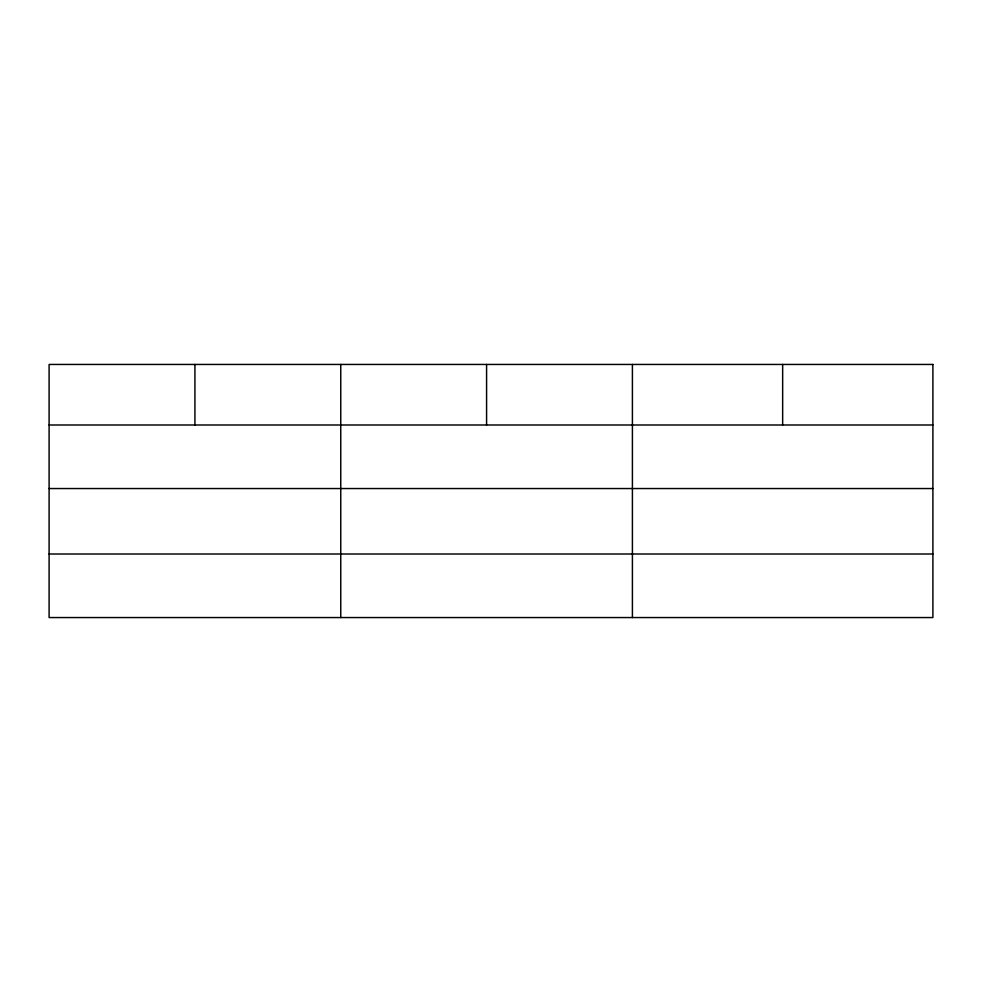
<?xml version="1.0" encoding="UTF-8"?>
<svg xmlns="http://www.w3.org/2000/svg" width="982" height="982" viewBox="0 0 982 982"><rect width="100%" height="100%" fill="white"/><g stroke="black" fill="none" stroke-linecap="round" stroke-linejoin="round"><path stroke-width="1.47" d="M49.1 424.997L932.9 424.997M49.1 488.545L932.9 488.545M49.1 554.008L932.9 554.008M782.654 364.445L782.654 424.997M632.408 364.445L632.408 617.555M486.581 364.445L486.581 424.997M340.754 364.445L340.754 617.555M194.927 364.445L194.927 424.997M932.9 364.445L49.1 364.445L49.1 617.555L932.9 617.555L932.9 364.445"/></g></svg>
